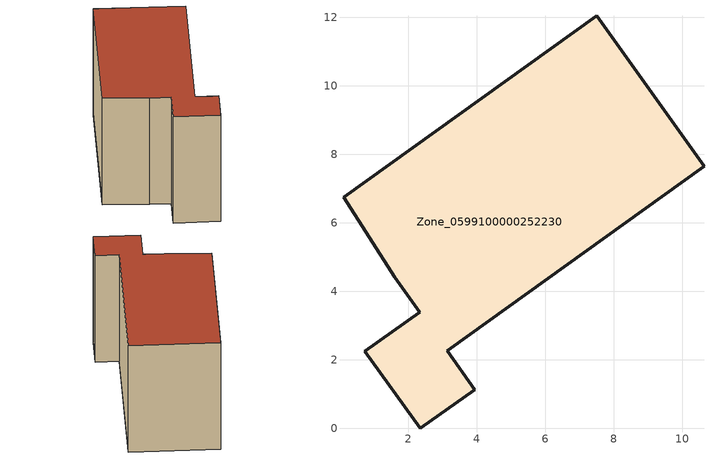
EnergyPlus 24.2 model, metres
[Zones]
Zone_0599100000252230
 floor ground (C_G): 1.6,4.41 0.11,6.74 7.5,12.04 10.63,7.65 3.13,2.26 3.94,1.13 2.35,0 0.73,2.25 2.33,3.39 z0
 wall outside (C_F): 0.73,2.25 2.35,0 3.94,1.13 3.13,2.26 10.63,7.65 7.5,12.04 0.11,6.74 1.6,4.41 2.33,3.39 0.73,2.25 z0:7.56
 roof outside (C_R): 1.6,4.41 2.33,3.39 0.73,2.25 2.35,0 3.94,1.13 3.13,2.26 10.63,7.65 7.5,12.04 0.11,6.74 z7.56
[BUILDING]
Pand.0599100000252230: North Axis=0; Terrain=City; Loads Convergence Tolerance Value=0.04; Temperature Convergence Tolerance Value=0.4; Solar Distribution=FullExterior; Maximum Number of Warmup Days=25; Minimum Number of Warmup Days=1
[Site:Location]
Rotterdam.The.Hague.AP_ZH_NLD Design_Conditions: Latitude=51.96; Longitude=4.45; Time Zone=1; Elevation=-4.5
[SITE:GROUNDTEMPERATURE:BUILDINGSURFACE]
18, 18, 18, 18, 18, 18, 18, 18, 18, 18, 18, 18
[MATERIAL] Thermal Absorptance=0.9; Solar Absorptance=0.7; Visible Absorptance=0.7
Name | Roughness | Thickness | Conductivity | Density | Specific Heat
G.TI.1975-1991 | MediumSmooth | 0.15 | 0.288461 | 540 | 1210
F.TI.1975-1991 | Rough | 0.3 | 0.230769 | 1920 | 840
R.TI.1975-1991 | MediumRough | 0.2 | 0.153846 | 1500 | 1000
[CONSTRUCTION]
C_G: G.TI.1975-1991
C_F: F.TI.1975-1991
C_R: R.TI.1975-1991
[ZONE]
Zone_0599100000252230: Type=1; Multiplier=1; Ceiling Height=Autocalculate; Volume=Autocalculate; Floor Area=autocalculate; Part of Total Floor Area=Yes
[ZONEINFILTRATION:DESIGNFLOWRATE]
Infil_Zone_0599100000252230: Zone or ZoneList or Space or SpaceList=Zone_0599100000252230; Schedule=AlwaysOn; Design Flow Rate Calculation Method=Flow/Area; Flow Rate per Floor Area=0.003; Constant Term Coefficient=1; Temperature Term Coefficient=0; Velocity Term Coefficient=0; Velocity Squared Term Coefficient=0
[HVACTEMPLATE:ZONE:IDEALLOADSAIRSYSTEM]
Zone_0599100000252230: Maximum Heating Supply Air Temperature=50; Minimum Cooling Supply Air Temperature=13; Maximum Heating Supply Air Humidity Ratio=0.0156; Minimum Cooling Supply Air Humidity Ratio=0.0077; Heating Limit=NoLimit; Cooling Limit=NoLimit; Dehumidification Control Type=ConstantSensibleHeatRatio; Cooling Sensible Heat Ratio=0.7; Dehumidification Setpoint=60; Humidification Control Type=None; Humidification Setpoint=30; Outdoor Air Method=None; Outdoor Air Flow Rate per Person=0.00944; Outdoor Air Flow Rate per Zone Floor Area=0; Outdoor Air Flow Rate per Zone=0; Demand Controlled Ventilation Type=None; Outdoor Air Economizer Type=NoEconomizer; Heat Recovery Type=None; Sensible Heat Recovery Effectiveness=0.7; Latent Heat Recovery Effectiveness=0.65
[ZONECONTROL:THERMOSTAT]
ThermostatControl_Zone_0599100000252230: Zone or ZoneList=Zone_0599100000252230; Control Type Schedule=DualSetpointControlType; Control 1=Thermostat_Zone_0599100000252230; Temperature Difference Between Cutout And Setpoint=0
[THERMOSTATSETPOINT:DUALSETPOINT]
Thermostat_Zone_0599100000252230: Heating Setpoint Temperature Schedule=HeatingSetpoint_Zone_0599100000252230; Cooling Setpoint Temperature Schedule=CoolingSetpoint_Zone_0599100000252230
[SCHEDULE:COMPACT]
HeatingSetpoint_Zone_0599100000252230: Through: 12/31, For: AllDays, Until: 24:00, 21
CoolingSetpoint_Zone_0599100000252230: Through: 12/31, For: AllDays, Until: 24:00, 24
DualSetpointControlType: Through: 12/31, For: AllDays, Until: 24:00, 4
AlwaysOn: Through: 12/31, For: AllDays, Until: 24:00, 1
